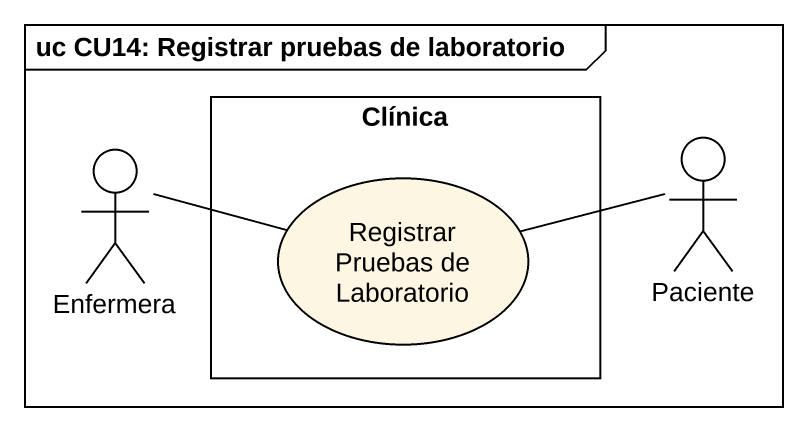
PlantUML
@startuml
mainframe uc CU14: Registrar pruebas de laboratorio
rectangle Clínica {
  usecase "Registrar Pruebas de Laboratorio" as Registrar_Pruebas_de
}
actor Paciente
actor Enfermera
Enfermera -right- Registrar_Pruebas_de
Registrar_Pruebas_de -right- Paciente
@enduml
